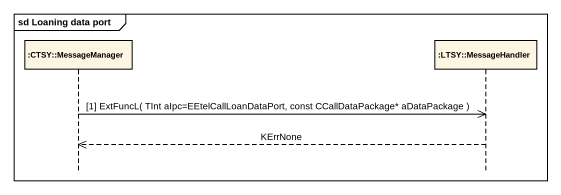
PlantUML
@startuml
mainframe sd Loaning data port
hide footbox
participant ":CTSY::MessageManager" as CTSY_MessageManager
participant ":LTSY::MessageHandler" as LTSY_MessageHandler

CTSY_MessageManager ->> LTSY_MessageHandler : [1] ExtFuncL( TInt aIpc=EEtelCallLoanDataPort, const CCallDataPackage* aDataPackage )
LTSY_MessageHandler -->> CTSY_MessageManager : KErrNone
@enduml
